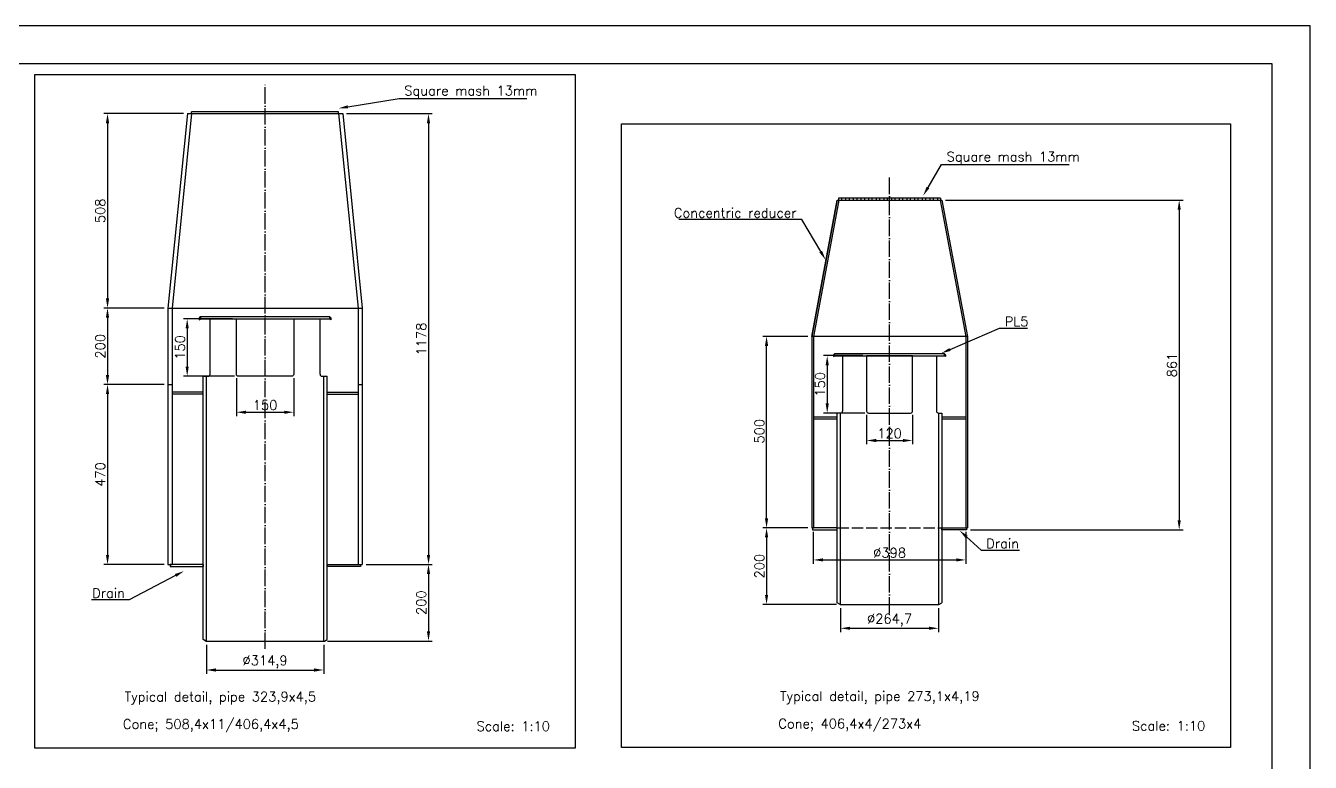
# Model space of a CAD drawing. Header units: millimetres. Extents: x 0 to 50500, y 0 to 29700.
# Drawn here: x 25269 to 42050, y 20076 to 29700 of the extents above; entities that cross this region are included whole.
import ezdxf
from ezdxf import colors
from ezdxf.entities.mleader import LeaderData, LeaderLine
from ezdxf.math import Vec2, Vec3

# ---------------------------------------------------------------- set-up
doc = ezdxf.new("R2010")
doc.units = ezdxf.units.MM
doc.header["$LTSCALE"] = 50
doc.linetypes.add('CEW018', pattern=[5.48, 4.3, -0.54, 0.1, -0.54])
doc.linetypes.add('DAW025', pattern=[3.75, 3, -0.75])
for name, color, linetype in [('000-BT5', 7, 'Continuous'), ('100-CE1', 1, 'CEW018'), ('100-DM1', 1, 'Continuous'), ('100-TX1', 1, 'Continuous'), ('100-TX3', 3, 'Continuous'), ('200-CO2', 2, 'Continuous'), ('200-CO3', 3, 'Continuous'), ('200-CO4', 4, 'Continuous'), ('200-DA2', 2, 'DAW025')]:
    doc.layers.add(name, color=color, linetype=linetype)
doc.styles.add('ROMANS', font='romans.shx')
doc.dimstyles.new('VARD', dxfattribs={"dimtxt": 2.5, "dimasz": 2.5, "dimexe": 1, "dimexo": 1, "dimtad": 1, "dimdec": 0, "dimtxsty": 'ROMANS', "dimcen": 0, "dimclrd": 1, "dimclre": 1, "dimclrt": 2, "dimadec": 0, "dimazin": 0, "dimtfac": 1, "dimtdec": 0, "dimtofl": 0, "dimtmove": 0, "dimatfit": 0, "dimfxl": 1, "dimarcsym": 0})

# ---------------------------------------------------------------- blocks, each defined once
blk = doc.blocks.new('VARD A1L')
at = {"color": 1}
blk.add_lwpolyline([(0, 0), (841, 0), (841, 594), (0, 594)], close=True, dxfattribs=at)
blk.add_lwpolyline([(10, 584), (10, 10), (831, 10), (831, 584)], close=True)
blk = doc.blocks.new('*D22')
at = {"layer": '100-DM1', "color": 1, "lineweight": -2, "transparency": 16777216}
for p, q in [((35488, 23139), (34897, 23139)), ((34947, 23014), (34947, 22264)), ((35859, 22139), (34897, 22139))]:
    blk.add_line(p, q, dxfattribs=at)
at = {"layer": '100-DM1', "color": 1, "transparency": 16777216}
for points in [[(34926, 23014), (34968, 23014), (34947, 23139)], [(34926, 22264), (34968, 22264), (34947, 22139)]]:
    blk.add_solid(points, dxfattribs=at)
at = {"layer": 'DEFPOINTS', "color": 0, "transparency": 16777216}
for p in [(35538, 23139), (34947, 22139), (35909, 22139)]:
    blk.add_point(p, dxfattribs=at)
at = {"layer": '100-DM1', "color": 2, "transparency": 16777216, "insert": (34853, 22639), "char_height": 125, "attachment_point": 5, "rotation": 90, "style": 'ROMANS'}
blk.add_mtext('200', dxfattribs=at)
blk = doc.blocks.new('*D23')
at = {"layer": '100-DM1', "color": 1, "lineweight": -2, "transparency": 16777216}
for p, q in [((35488, 25640), (34897, 25640)), ((34947, 23264), (34947, 25515)), ((35488, 23139), (34897, 23139))]:
    blk.add_line(p, q, dxfattribs=at)
at = {"layer": '100-DM1', "color": 1, "transparency": 16777216}
for points in [[(34926, 25515), (34968, 25515), (34947, 25640)], [(34926, 23264), (34968, 23264), (34947, 23139)]]:
    blk.add_solid(points, dxfattribs=at)
at = {"layer": 'DEFPOINTS', "color": 0, "transparency": 16777216}
for p in [(34947, 25640), (35538, 25640), (35538, 23139)]:
    blk.add_point(p, dxfattribs=at)
at = {"layer": '100-DM1', "color": 2, "transparency": 16777216, "insert": (34853, 24401), "char_height": 125, "attachment_point": 5, "rotation": 90, "style": 'ROMANS'}
blk.add_mtext('500', dxfattribs=at)
blk = doc.blocks.new('*D24')
at = {"layer": '100-DM1', "color": 1, "lineweight": -2, "transparency": 16777216}
for p, q in [((37286, 27420), (40387, 27420)), ((40337, 27295), (40337, 23239)), ((37610, 23114), (40387, 23114))]:
    blk.add_line(p, q, dxfattribs=at)
at = {"layer": '100-DM1', "color": 1, "transparency": 16777216}
for points in [[(40316, 27295), (40358, 27295), (40337, 27420)], [(40316, 23239), (40358, 23239), (40337, 23114)]]:
    blk.add_solid(points, dxfattribs=at)
at = {"layer": 'DEFPOINTS', "color": 0, "transparency": 16777216}
for p in [(37236, 27420), (37560, 23114), (40337, 23114)]:
    blk.add_point(p, dxfattribs=at)
at = {"layer": '100-DM1', "color": 2, "transparency": 16777216, "insert": (40243, 25267), "char_height": 125, "attachment_point": 5, "rotation": 90, "style": 'ROMANS'}
blk.add_mtext('861', dxfattribs=at)
blk = doc.blocks.new('*D25')
at = {"layer": '100-DM1', "color": 1, "lineweight": -2, "transparency": 16777216}
for p, q in [((35558, 23089), (35558, 22670)), ((37550, 23089), (37550, 22670)), ((35683, 22720), (37425, 22720))]:
    blk.add_line(p, q, dxfattribs=at)
at = {"layer": '100-DM1', "color": 1, "transparency": 16777216}
for points in [[(35683, 22741), (35683, 22700), (35558, 22720)], [(37425, 22741), (37425, 22700), (37550, 22720)]]:
    blk.add_solid(points, dxfattribs=at)
at = {"layer": 'DEFPOINTS', "color": 0, "transparency": 16777216}
for p in [(35558, 23139), (37550, 23139), (37550, 22720)]:
    blk.add_point(p, dxfattribs=at)
at = {"layer": '100-DM1', "color": 2, "transparency": 16777216, "insert": (36554, 22814), "char_height": 125, "attachment_point": 5, "style": 'ROMANS'}
blk.add_mtext('%%c398', dxfattribs=at)
blk = doc.blocks.new('*D26')
at = {"layer": '100-DM1', "color": 1, "lineweight": -2, "transparency": 16777216}
for p, q in [((35914, 22089), (35914, 21777)), ((37194, 22089), (37194, 21777)), ((36039, 21827), (37069, 21827))]:
    blk.add_line(p, q, dxfattribs=at)
at = {"layer": '100-DM1', "color": 1, "transparency": 16777216}
for points in [[(36039, 21848), (36039, 21807), (35914, 21827)], [(37069, 21848), (37069, 21807), (37194, 21827)]]:
    blk.add_solid(points, dxfattribs=at)
at = {"layer": 'DEFPOINTS', "color": 0, "transparency": 16777216}
for p in [(35914, 22139), (37194, 22139), (37194, 21827)]:
    blk.add_point(p, dxfattribs=at)
at = {"layer": '100-DM1', "color": 2, "transparency": 16777216, "insert": (36554, 21933), "char_height": 125, "attachment_point": 5, "style": 'ROMANS'}
blk.add_mtext('%%c264,7', dxfattribs=at)
blk = doc.blocks.new('*D29')
at = {"layer": '100-DM1', "color": 1, "lineweight": -2, "transparency": 16777216}
for p, q in [((29461, 28551), (30581, 28551)), ((30531, 28426), (30531, 22786)), ((29716, 22661), (30581, 22661))]:
    blk.add_line(p, q, dxfattribs=at)
at = {"layer": '100-DM1', "color": 1, "transparency": 16777216}
for points in [[(30510, 28426), (30552, 28426), (30531, 28551)], [(30510, 22786), (30552, 22786), (30531, 22661)]]:
    blk.add_solid(points, dxfattribs=at)
at = {"layer": 'DEFPOINTS', "color": 0, "transparency": 16777216}
for p in [(29411, 28551), (29666, 22661), (30531, 22661)]:
    blk.add_point(p, dxfattribs=at)
at = {"layer": '100-DM1', "color": 2, "transparency": 16777216, "insert": (30437, 25606), "char_height": 125, "attachment_point": 5, "rotation": 90, "style": 'ROMANS'}
blk.add_mtext('1178', dxfattribs=at)
blk = doc.blocks.new('*D30')
at = {"layer": '100-DM1', "color": 1, "lineweight": -2, "transparency": 16777216}
for p, q in [((27331, 28551), (26288, 28551)), ((26338, 28426), (26338, 26136)), ((27076, 26011), (26288, 26011))]:
    blk.add_line(p, q, dxfattribs=at)
at = {"layer": '100-DM1', "color": 1, "transparency": 16777216}
for points in [[(26317, 28426), (26359, 28426), (26338, 28551)], [(26317, 26136), (26359, 26136), (26338, 26011)]]:
    blk.add_solid(points, dxfattribs=at)
at = {"layer": 'DEFPOINTS', "color": 0, "transparency": 16777216}
for p in [(27381, 28551), (26338, 26011), (27126, 26011)]:
    blk.add_point(p, dxfattribs=at)
at = {"layer": '100-DM1', "color": 2, "transparency": 16777216, "insert": (26244, 27281), "char_height": 125, "attachment_point": 5, "rotation": 90, "style": 'ROMANS'}
blk.add_mtext('508', dxfattribs=at)
blk = doc.blocks.new('*D31')
at = {"layer": '100-DM1', "color": 1, "lineweight": -2, "transparency": 16777216}
for p, q in [((27076, 26011), (26288, 26011)), ((26338, 25886), (26338, 25136)), ((27076, 25011), (26288, 25011))]:
    blk.add_line(p, q, dxfattribs=at)
at = {"layer": '100-DM1', "color": 1, "transparency": 16777216}
for points in [[(26317, 25886), (26359, 25886), (26338, 26011)], [(26317, 25136), (26359, 25136), (26338, 25011)]]:
    blk.add_solid(points, dxfattribs=at)
at = {"layer": 'DEFPOINTS', "color": 0, "transparency": 16777216}
for p in [(27126, 26011), (26338, 25011), (27126, 25011)]:
    blk.add_point(p, dxfattribs=at)
at = {"layer": '100-DM1', "color": 2, "transparency": 16777216, "insert": (26244, 25511), "char_height": 125, "attachment_point": 5, "rotation": 90, "style": 'ROMANS'}
blk.add_mtext('200', dxfattribs=at)
blk = doc.blocks.new('*D32')
at = {"layer": '100-DM1', "color": 1, "lineweight": -2, "transparency": 16777216}
for p, q in [((27076, 25011), (26288, 25011)), ((26338, 24886), (26338, 22786)), ((27076, 22661), (26288, 22661))]:
    blk.add_line(p, q, dxfattribs=at)
at = {"layer": '100-DM1', "color": 1, "transparency": 16777216}
for points in [[(26317, 24886), (26359, 24886), (26338, 25011)], [(26317, 22786), (26359, 22786), (26338, 22661)]]:
    blk.add_solid(points, dxfattribs=at)
at = {"layer": 'DEFPOINTS', "color": 0, "transparency": 16777216}
for p in [(27126, 25011), (26338, 22661), (27126, 22661)]:
    blk.add_point(p, dxfattribs=at)
at = {"layer": '100-DM1', "color": 2, "transparency": 16777216, "insert": (26244, 23836), "char_height": 125, "attachment_point": 5, "rotation": 90, "style": 'ROMANS'}
blk.add_mtext('470', dxfattribs=at)
blk = doc.blocks.new('*D33')
at = {"layer": '100-DM1', "color": 1, "lineweight": -2, "transparency": 16777216}
for p, q in [((29716, 22661), (30581, 22661)), ((30531, 22536), (30531, 21786)), ((29212, 21661), (30581, 21661))]:
    blk.add_line(p, q, dxfattribs=at)
at = {"layer": '100-DM1', "color": 1, "transparency": 16777216}
for points in [[(30510, 22536), (30552, 22536), (30531, 22661)], [(30510, 21786), (30552, 21786), (30531, 21661)]]:
    blk.add_solid(points, dxfattribs=at)
at = {"layer": 'DEFPOINTS', "color": 0, "transparency": 16777216}
for p in [(29666, 22661), (29162, 21661), (30531, 21661)]:
    blk.add_point(p, dxfattribs=at)
at = {"layer": '100-DM1', "color": 2, "transparency": 16777216, "insert": (30437, 22161), "char_height": 125, "attachment_point": 5, "rotation": 90, "style": 'ROMANS'}
blk.add_mtext('200', dxfattribs=at)
blk = doc.blocks.new('*D36')
at = {"layer": '100-DM1', "color": 1, "lineweight": -2, "transparency": 16777216}
for p, q in [((28021, 25096), (28021, 24600)), ((28771, 25096), (28771, 24600)), ((28146, 24650), (28646, 24650))]:
    blk.add_line(p, q, dxfattribs=at)
at = {"layer": '100-DM1', "color": 1, "transparency": 16777216}
for points in [[(28146, 24670), (28146, 24629), (28021, 24650)], [(28646, 24670), (28646, 24629), (28771, 24650)]]:
    blk.add_solid(points, dxfattribs=at)
at = {"layer": 'DEFPOINTS', "color": 0, "transparency": 16777216}
for p in [(28021, 25146), (28771, 25146), (28771, 24650)]:
    blk.add_point(p, dxfattribs=at)
at = {"layer": '100-DM1', "color": 2, "transparency": 16777216, "insert": (28396, 24743), "char_height": 125, "attachment_point": 5, "style": 'ROMANS'}
blk.add_mtext('150', dxfattribs=at)
blk = doc.blocks.new('*D37')
at = {"layer": '100-DM1', "color": 1, "lineweight": -2, "transparency": 16777216}
for p, q in [((27971, 25871), (27329, 25871)), ((27379, 25746), (27379, 25246)), ((27996, 25121), (27329, 25121))]:
    blk.add_line(p, q, dxfattribs=at)
at = {"layer": '100-DM1', "color": 1, "transparency": 16777216}
for points in [[(27358, 25746), (27399, 25746), (27379, 25871)], [(27358, 25246), (27399, 25246), (27379, 25121)]]:
    blk.add_solid(points, dxfattribs=at)
at = {"layer": 'DEFPOINTS', "color": 0, "transparency": 16777216}
for p in [(28021, 25871), (27379, 25121), (28046, 25121)]:
    blk.add_point(p, dxfattribs=at)
at = {"layer": '100-DM1', "color": 2, "transparency": 16777216, "insert": (27285, 25496), "char_height": 125, "attachment_point": 5, "rotation": 90, "style": 'ROMANS'}
blk.add_mtext('150', dxfattribs=at)
blk = doc.blocks.new('*D38')
at = {"layer": '100-DM1', "color": 1, "lineweight": -2, "transparency": 16777216}
for p, q in [((36254, 24614), (36254, 24231)), ((36854, 24614), (36854, 24231)), ((36379, 24281), (36729, 24281))]:
    blk.add_line(p, q, dxfattribs=at)
at = {"layer": '100-DM1', "color": 1, "transparency": 16777216}
for points in [[(36379, 24301), (36379, 24260), (36254, 24281)], [(36729, 24301), (36729, 24260), (36854, 24281)]]:
    blk.add_solid(points, dxfattribs=at)
at = {"layer": 'DEFPOINTS', "color": 0, "transparency": 16777216}
for p in [(36254, 24664), (36854, 24664), (36854, 24281)]:
    blk.add_point(p, dxfattribs=at)
at = {"layer": '100-DM1', "color": 2, "transparency": 16777216, "insert": (36554, 24374), "char_height": 125, "attachment_point": 5, "style": 'ROMANS'}
blk.add_mtext('120', dxfattribs=at)
blk = doc.blocks.new('*D39')
at = {"layer": '100-DM1', "color": 1, "lineweight": -2, "transparency": 16777216}
for p, q in [((36204, 25389), (35689, 25389)), ((35739, 25264), (35739, 24764)), ((36229, 24639), (35689, 24639))]:
    blk.add_line(p, q, dxfattribs=at)
at = {"layer": '100-DM1', "color": 1, "transparency": 16777216}
for points in [[(35719, 25264), (35760, 25264), (35739, 25389)], [(35719, 24764), (35760, 24764), (35739, 24639)]]:
    blk.add_solid(points, dxfattribs=at)
at = {"layer": 'DEFPOINTS', "color": 0, "transparency": 16777216}
for p in [(36254, 25389), (35739, 24639), (36279, 24639)]:
    blk.add_point(p, dxfattribs=at)
at = {"layer": '100-DM1', "color": 2, "transparency": 16777216, "insert": (35646, 25014), "char_height": 125, "attachment_point": 5, "rotation": 90, "style": 'ROMANS'}
blk.add_mtext('150', dxfattribs=at)
blk = doc.blocks.new('*D57')
at = {"layer": '100-DM1', "color": 1, "lineweight": -2, "transparency": 16777216}
for p, q in [((27630, 21611), (27630, 21232)), ((29162, 21611), (29162, 21232)), ((27755, 21282), (29037, 21282))]:
    blk.add_line(p, q, dxfattribs=at)
at = {"layer": '100-DM1', "color": 1, "transparency": 16777216}
for points in [[(27755, 21303), (27755, 21261), (27630, 21282)], [(29037, 21303), (29037, 21261), (29162, 21282)]]:
    blk.add_solid(points, dxfattribs=at)
at = {"layer": 'DEFPOINTS', "color": 0, "transparency": 16777216}
for p in [(27630, 21661), (29162, 21661), (29162, 21282)]:
    blk.add_point(p, dxfattribs=at)
at = {"layer": '100-DM1', "color": 2, "transparency": 16777216, "insert": (28396, 21388), "char_height": 125, "attachment_point": 5, "style": 'ROMANS'}
blk.add_mtext('%%C314,9', dxfattribs=at)

msp = doc.modelspace()

# ---------------------------------------------------------------- linework, layer by layer
at = {"layer": '100-CE1'}
for p, q in [((28396.22, 21556.89), (28396.22, 28946.97)), ((36553.98, 22020.14), (36553.98, 27726.02))]:
    msp.add_line(p, q, dxfattribs=at)
at = {"layer": '100-TX1'}
for points in [[(25389.14, 29061.08), (32445.92, 29061.08), (32445.92, 20263.1), (25389.14, 20263.1)], [(33050, 28419.7), (41006.78, 28419.7), (41006.78, 20268.4), (33050, 20268.4)]]:
    msp.add_lwpolyline(points, close=True, dxfattribs=at)
at = {"layer": '200-CO2'}
for p, q in [((27678.49, 25145.69), (27678.49, 25870.69)), ((29113.96, 25145.69), (29113.96, 25870.69)), ((35940.95, 25388.57), (35940.95, 24663.57)), ((37167.01, 25388.57), (37167.01, 24663.57)), ((27586.43, 21680.13), (27586.43, 25120.69)), ((27586.43, 25120.69), (27653.49, 25120.69)), ((27630.43, 21660.5), (27630.43, 25120.69)), ((29138.96, 25120.69), (29206.02, 25120.69)), ((29162.02, 21660.5), (29162.02, 25120.69)), ((29206.02, 21680.13), (29206.02, 25120.69)), ((27586.43, 24910.69), (27181.5, 24910.69)), ((27586.43, 24885.69), (27181.5, 24885.69)), ((29206.02, 24910.69), (29610.95, 24910.69)), ((29206.02, 24885.69), (29610.95, 24885.69)), ((35871.48, 22160.22), (35871.48, 24638.57)), ((35915.95, 24638.57), (35871.48, 24638.57)), ((35913.98, 22138.57), (35913.98, 24638.57)), ((37192.01, 24638.57), (37236.48, 24638.57)), ((37193.98, 24638.57), (37193.98, 22138.57)), ((37236.48, 24638.57), (37236.48, 22160.22)), ((35908.98, 22138.57), (35871.48, 22160.22)), ((37198.98, 22138.57), (37236.48, 22160.22)), ((35908.98, 22138.57), (37198.98, 22138.57)), ((27620.43, 21660.5), (27586.43, 21680.13)), ((27620.43, 21660.5), (29172.02, 21660.5)), ((29172.02, 21660.5), (29206.02, 21680.13))]:
    msp.add_line(p, q, dxfattribs=at)
for points in [[(28021.22, 25870.69), (28771.22, 25870.69), (28771.22, 25145.69, -0.41421356), (28746.22, 25120.69), (28046.22, 25120.69, -0.41421356), (28021.22, 25145.69)], [(36278.98, 24638.57), (36828.98, 24638.57, 0.41421356), (36853.98, 24663.57), (36853.98, 25388.57), (36253.98, 25388.57), (36253.98, 24663.57, 0.41421356)]]:
    msp.add_lwpolyline(points, format="xyb", close=True, dxfattribs=at)
for centre, start, end in [((27653.49, 25145.69), 270, 0), ((29138.96, 25145.69), 180, 270), ((35915.95, 24663.57), 270, 0), ((37192.01, 24663.57), 180, 270)]:
    msp.add_arc(centre, 25, start, end, dxfattribs=at)
at = {"layer": '200-CO3'}
for p, q in [((27381.22, 28550.69), (27126.22, 26010.69)), ((27436.5, 28550.69), (27181.5, 26010.69)), ((27381.22, 28550.69), (29411.22, 28550.69)), ((29355.95, 28550.69), (29610.95, 26010.69)), ((29411.22, 28550.69), (29666.22, 26010.69)), ((35871.48, 27419.96), (35537.98, 25639.96)), ((35891.83, 27419.96), (35558.33, 25639.96)), ((37216.13, 27419.96), (37549.63, 25639.96)), ((37236.48, 27419.96), (37569.98, 25639.96)), ((27126.22, 26010.69), (29666.22, 26010.69)), ((27126.22, 26010.69), (27126.22, 22660.5)), ((27181.5, 26010.69), (27181.5, 22660.5)), ((29610.95, 26010.69), (29610.95, 22660.5)), ((29666.22, 26010.69), (29666.22, 22660.5)), ((35537.98, 25639.96), (35537.98, 23138.57)), ((35558.33, 25639.96), (35558.33, 23138.57)), ((37549.63, 25639.96), (37549.63, 23138.57)), ((37569.98, 25639.96), (37569.98, 23138.57)), ((27126.22, 25010.69), (27181.5, 25010.69)), ((29610.95, 25010.69), (29666.22, 25010.69)), ((35558.33, 24588.57), (35871.48, 24588.57)), ((35558.33, 24563.57), (35871.48, 24563.57)), ((37236.48, 24588.57), (37549.63, 24588.57)), ((37236.48, 24563.57), (37549.63, 24563.57)), ((35537.98, 23138.57), (35558.33, 23138.57)), ((37549.63, 23138.57), (37569.98, 23138.57)), ((27126.22, 22660.5), (27181.5, 22660.5)), ((29610.95, 22660.5), (29666.22, 22660.5))]:
    msp.add_line(p, q, dxfattribs=at)
msp.add_lwpolyline([(35871.48, 27419.96), (37236.48, 27419.96), (37569.98, 25639.96), (35537.98, 25639.96), (35871.48, 27419.96)], dxfattribs=at)
for points in [[(35871.48, 23113.57), (35871.48, 23138.57), (35548.15, 23138.57), (35548.15, 23113.57)], [(37236.48, 23113.57), (37236.48, 23138.57), (37559.8, 23138.57), (37559.8, 23113.57)], [(27590.22, 22635.5), (27590.22, 22660.5), (27157.65, 22660.5), (27157.65, 22635.5)], [(29209.81, 22635.5), (29209.81, 22660.5), (29642.38, 22660.5), (29642.38, 22635.5)]]:
    msp.add_lwpolyline(points, close=True, dxfattribs=at)
at = {"layer": '200-CO4'}
for p, q in [((29355.95, 28575.69), (27436.5, 28575.69)), ((27436.5, 28550.69), (27436.5, 28575.69)), ((29355.95, 28550.69), (29355.95, 28575.69)), ((37220.81, 27444.96), (35887.14, 27444.96)), ((35887.14, 27444.96), (35887.14, 27419.96)), ((37220.81, 27444.96), (37220.81, 27419.96))]:
    msp.add_line(p, q, dxfattribs=at)
for points in [[(35924.33, 27419.96), (35984.33, 27419.96), (35984.33, 27444.96), (35924.33, 27444.96)], [(36024.33, 27419.96), (36084.33, 27419.96), (36084.33, 27444.96), (36024.33, 27444.96)], [(36124.33, 27419.96), (36184.33, 27419.96), (36184.33, 27444.96), (36124.33, 27444.96)], [(36224.33, 27419.96), (36284.33, 27419.96), (36284.33, 27444.96), (36224.33, 27444.96)], [(36324.33, 27419.96), (36384.33, 27419.96), (36384.33, 27444.96), (36324.33, 27444.96)], [(36424.33, 27419.96), (36484.33, 27419.96), (36484.33, 27444.96), (36424.33, 27444.96)], [(36524.33, 27419.96), (36584.33, 27419.96), (36584.33, 27444.96), (36524.33, 27444.96)], [(36624.33, 27419.96), (36684.33, 27419.96), (36684.33, 27444.96), (36624.33, 27444.96)], [(36724.33, 27419.96), (36784.33, 27419.96), (36784.33, 27444.96), (36724.33, 27444.96)], [(36824.33, 27419.96), (36884.33, 27419.96), (36884.33, 27444.96), (36824.33, 27444.96)], [(36924.33, 27419.96), (36984.33, 27419.96), (36984.33, 27444.96), (36924.33, 27444.96)], [(37024.33, 27419.96), (37084.33, 27419.96), (37084.33, 27444.96), (37024.33, 27444.96)], [(37124.33, 27419.96), (37184.33, 27419.96), (37184.33, 27444.96), (37124.33, 27444.96)], [(27551.43, 25895.77), (27536.43, 25883.19), (27536.43, 25858.19), (27551.43, 25870.77)], [(27551.34, 25870.7), (29241.02, 25870.77), (29241.02, 25895.69), (27551.43, 25895.69)], [(29241.02, 25895.77), (29256.02, 25883.19), (29256.02, 25858.19), (29241.02, 25870.77)], [(35836.48, 25413.57), (35821.48, 25400.98), (35821.48, 25375.98), (35836.48, 25388.57)], [(35836.48, 25388.57), (37271.48, 25388.57), (37271.48, 25413.57), (35836.48, 25413.57)], [(37271.48, 25413.57), (37286.48, 25400.98), (37286.48, 25375.98), (37271.48, 25388.57)]]:
    msp.add_lwpolyline(points, close=True, dxfattribs=at)
at = {"layer": '200-DA2'}
msp.add_line((35871.48, 23138.57), (37236.48, 23138.57), dxfattribs=at)

# ---------------------------------------------------------------- block references
at = {"layer": '000-BT5', "xscale": 50, "yscale": 50, "zscale": 50}
msp.add_blockref('VARD A1L', (0, 0), dxfattribs=at)

# ---------------------------------------------------------------- texts
at = {"layer": '100-TX1', "char_height": 125, "attachment_point": 1, "style": 'ROMANS'}
for s, width, insert in [('Typical detail, pipe 323,9x4,5', 4122.1909, (26561.51, 20996.89)), ('Typical detail, pipe 273,1x4,19', 4122.1909, (35122.37, 21002.19)), ('Cone; 508,4x11/406,4x4,5', 4122.1909, (26539.54, 20638.69)), ('Cone; 406,4x4/273x4 ', 4122.1909, (35100.4, 20643.99)), ('Scale: 1:10', 2549.6297, (31158.2, 20610.22)), ('Scale: 1:10', 2549.6297, (39719.06, 20615.52))]:
    msp.add_mtext_dynamic_manual_height_columns(s, width=width, gutter_width=12.5, heights=[0], dxfattribs=dict(at, insert=insert))

# ---------------------------------------------------------------- dimensions: what is measured, and where the dimension line sits
at = {"layer": '100-DM1'}
for base, p1, p2, picture, middle in [((26337.88, 26010.69), (27381.22, 28550.69), (27126.22, 26010.69), '*D30', (26244.13, 27280.69)), ((30531.07, 22660.5), (29411.22, 28550.69), (29666.22, 22660.5), '*D29', (30437.32, 25605.59)), ((40336.77, 23113.57), (37236.48, 27419.96), (37559.8, 23113.57), '*D24', (40243.02, 25266.76)), ((26337.88, 25010.69), (27126.22, 26010.69), (27126.22, 25010.69), '*D31', (26244.13, 25510.69)), ((27378.56, 25120.69), (28021.22, 25870.69), (28046.22, 25120.69), '*D37', (27284.81, 25495.69)), ((35739.49, 24638.57), (36253.98, 25388.57), (36278.98, 24638.57), '*D39', (35645.74, 25013.57)), ((26337.88, 22660.5), (27126.22, 25010.69), (27126.22, 22660.5), '*D32', (26244.13, 23835.59)), ((34946.85, 22138.57), (35537.98, 23138.57), (35908.98, 22138.57), '*D22', (34853.1, 22638.57)), ((30531.07, 21660.5), (29666.22, 22660.5), (29162.02, 21660.5), '*D33', (30437.32, 22160.5))]:
    dim = msp.add_linear_dim(base=base, p1=p1, p2=p2, angle=90, dimstyle='VARD', override={"dimscale": 50, "dimlfac": 0.2}, dxfattribs=at)
    dim.commit()
    dim.dimension.update_dxf_attribs({"geometry": picture, "text_midpoint": middle})
dim = msp.add_linear_dim(base=(34946.85, 25639.96), p1=(35537.98, 23138.57), p2=(35537.98, 25639.96), angle=90, dimstyle='VARD', override={"dimscale": 50, "dimlfac": 0.2}, dxfattribs=at)
dim.commit()
dim.dimension.update_dxf_attribs({"geometry": '*D23', "text_midpoint": (34946.85, 24400.59), "dimtype": 160})
for base, p1, p2, picture, middle in [((28771.22, 24649.59), (28021.22, 25145.69), (28771.22, 25145.69), '*D36', (28396.22, 24743.34)), ((36853.98, 24280.53), (36253.98, 24663.57), (36853.98, 24663.57), '*D38', (36553.98, 24374.28))]:
    dim = msp.add_linear_dim(base=base, p1=p1, p2=p2, dimstyle='VARD', override={"dimscale": 50, "dimlfac": 0.2}, dxfattribs=at)
    dim.commit()
    dim.dimension.update_dxf_attribs({"geometry": picture, "text_midpoint": middle})
for base, p1, p2, text, override, picture, middle in [((37549.63, 22720.47), (35558.33, 23138.57), (37549.63, 23138.57), '%%c<>', {"dimscale": 50, "dimlfac": 0.2}, '*D25', (36553.98, 22814.22)), ((37193.98, 21827.36), (35913.98, 22138.57), (37193.98, 22138.57), '%%c264,7', {"dimscale": 50, "dimdec": 1, "dimlfac": 0.2}, '*D26', (36553.98, 21933.01)), ((29162.02, 21281.96), (27630.43, 21660.5), (29162.02, 21660.5), '%%C314,9', {"dimscale": 50, "dimdec": 1, "dimlfac": 0.2}, '*D57', (28396.22, 21387.62))]:
    dim = msp.add_linear_dim(base=base, p1=p1, p2=p2, text=text, dimstyle='VARD', override=override, dxfattribs=at)
    dim.commit()
    dim.dimension.update_dxf_attribs({"geometry": picture, "text_midpoint": middle})

# ---------------------------------------------------------------- leaders
ml = msp.add_multileader_mtext('Standard', dxfattribs=at)
ml.set_content('PL5', color=2, style='ROMANS')
ml.set_leader_properties(color=1, linetype='ByLayer', lineweight=-1)
ml.build(insert=Vec2(0, 0))
ml.multileader.update_dxf_attribs({"text_left_attachment_type": 5, "text_right_attachment_type": 5, "dogleg_length": 0.36, "arrow_head_size": 125, "scale": 10})
ctx = ml.context
ctx.base_point, ctx.scale, ctx.char_height, ctx.arrow_head_size, ctx.landing_gap_size, ctx.plane_origin = Vec3(38007.8, 25747.77), 10, 125, 125, 50, Vec3(36511.69, 22336.03)
ctx.left_attachment, ctx.right_attachment = 5, 5
notes = []
notes.append((ctx, [(0, (1, 1, 0), (37989.8, 25747.77), (1, 0), 18, [(0, [(37229.15, 25420.08)], 0, [])])]))
ctx.mtext.insert, ctx.mtext.flow_direction = Vec3(38057.8, 25897.77), 5
ml = msp.add_multileader_mtext('Standard', dxfattribs=at)
ml.set_content('Drain', color=2, style='ROMANS')
ml.set_leader_properties(color=1, linetype='ByLayer', lineweight=-1)
ml.build(insert=Vec2(0, 0))
ml.multileader.update_dxf_attribs({"text_left_attachment_type": 5, "text_right_attachment_type": 5, "dogleg_length": 0.36, "arrow_head_size": 125, "scale": 10})
ctx = ml.context
ctx.base_point, ctx.scale, ctx.char_height, ctx.arrow_head_size, ctx.landing_gap_size, ctx.plane_origin = Vec3(37766.44, 22847.55), 10, 125, 125, 50, Vec3(36270.34, 19435.81)
ctx.left_attachment, ctx.right_attachment = 5, 5
notes.append((ctx, [(0, (1, 1, 0), (37748.44, 22847.55), (1, 0), 18, [(0, [(37467.37, 23105.81)], 0, [])])]))
ctx.mtext.insert, ctx.mtext.flow_direction = Vec3(37816.44, 22997.55), 5
ml = msp.add_multileader_mtext('Standard', dxfattribs=at)
ml.set_content('Drain', color=2, style='ROMANS')
ml.set_leader_properties(color=1, linetype='ByLayer', lineweight=-1)
ml.build(insert=Vec2(0, 0))
ml.multileader.update_dxf_attribs({"text_left_attachment_type": 5, "text_right_attachment_type": 5, "dogleg_length": 0.36, "arrow_head_size": 125, "scale": 10})
ctx = ml.context
ctx.base_point, ctx.scale, ctx.char_height, ctx.arrow_head_size, ctx.landing_gap_size, ctx.plane_origin = Vec3(26086.45, 22199.07), 10, 125, 125, 50, Vec3(24060.58, 18787.33)
ctx.left_attachment, ctx.right_attachment, ctx.text_align_type = 5, 5, 2
notes.append((ctx, [(1, (1, 1, 0), (26618.62, 22199.07), (-1, 0), 3.6, [(0, [(27337.74, 22575.61)], 0, [])])]))
ctx.mtext.insert, ctx.mtext.alignment, ctx.mtext.flow_direction = Vec3(26565.02, 22349.07), 3, 5
at = {"layer": '100-TX1'}
ml = msp.add_multileader_mtext('Standard', dxfattribs=at)
ml.set_content('Concentric reducer', color=2, style='ROMANS')
ml.set_leader_properties(color=1, linetype='ByLayer', lineweight=-1)
ml.build(insert=Vec2(0, 0))
ml.multileader.update_dxf_attribs({"text_left_attachment_type": 5, "text_right_attachment_type": 5, "dogleg_length": 0.36, "arrow_head_size": 125, "scale": 50})
ctx = ml.context
ctx.base_point, ctx.scale, ctx.char_height, ctx.arrow_head_size, ctx.landing_gap_size, ctx.plane_origin = Vec3(33501.96, 27166.45), 50, 125, 125, 50, Vec3(35718.07, 26641.27)
ctx.left_attachment, ctx.right_attachment, ctx.text_align_type = 5, 5, 2
notes.append((ctx, [(0, (1, 1, 0), (35405.68, 27166.45), (-1, 0), 18, [(0, [(35718.07, 26641.27)], 0, [])])]))
ctx.mtext.insert, ctx.mtext.alignment, ctx.mtext.flow_direction = Vec3(35337.68, 27316.45), 3, 5
at = {"layer": '100-TX3'}
ml = msp.add_multileader_mtext('Standard', dxfattribs=at)
ml.set_content('Square mash 13mm', color=2, style='ROMANS')
ml.set_leader_properties(color=1, linetype='ByLayer', lineweight=-1)
ml.build(insert=Vec2(0, 0))
ml.multileader.update_dxf_attribs({"text_left_attachment_type": 5, "text_right_attachment_type": 5, "dogleg_length": 0.36, "arrow_head_size": 125, "scale": 10})
ctx = ml.context
ctx.base_point, ctx.scale, ctx.char_height, ctx.arrow_head_size, ctx.landing_gap_size, ctx.plane_origin = Vec3(30164.76, 28747.18), 10, 125, 125, 50, Vec3(29921.45, 28255.04)
ctx.left_attachment, ctx.right_attachment = 5, 5
notes.append((ctx, [(0, (1, 1, 0), (30146.76, 28747.18), (1, 0), 18, [(0, [(29354.03, 28619.95)], 0, [])])]))
ctx.mtext.insert, ctx.mtext.flow_direction = Vec3(30214.76, 28913.85), 5
ml = msp.add_multileader_mtext('Standard', dxfattribs=at)
ml.set_content('Square mash 13mm', color=2, style='ROMANS')
ml.set_leader_properties(color=1, linetype='ByLayer', lineweight=-1)
ml.build(insert=Vec2(0, 0))
ml.multileader.update_dxf_attribs({"text_left_attachment_type": 5, "text_right_attachment_type": 5, "dogleg_length": 0.36, "arrow_head_size": 125, "scale": 10})
ctx = ml.context
ctx.base_point, ctx.scale, ctx.char_height, ctx.arrow_head_size, ctx.landing_gap_size, ctx.plane_origin = Vec3(37249.59, 27884.65), 10, 125, 125, 50, Vec3(37006.28, 27392.5)
ctx.left_attachment, ctx.right_attachment = 5, 5
notes.append((ctx, [(0, (1, 1, 0), (37231.59, 27884.65), (1, 0), 18, [(0, [(36992.79, 27479.1)], 0, [])])]))
ctx.mtext.insert, ctx.mtext.flow_direction = Vec3(37299.59, 28051.31), 5
for ctx, leaders in notes:
    for number, flags, end, landing, length, lines in leaders:
        leader = LeaderData()
        leader.index, (leader.has_last_leader_line, leader.has_dogleg_vector, leader.attachment_direction) = number, flags
        leader.last_leader_point, leader.dogleg_vector, leader.dogleg_length = Vec3(end), Vec3(landing), length
        for number, points, colour, breaks in lines:
            line = LeaderLine()
            line.index, line.vertices, line.color, line.breaks = number, Vec3.list(points), colors.encode_raw_color(colour), breaks
            leader.lines.append(line)
        ctx.leaders.append(leader)

doc.saveas('drawing.dxf')
